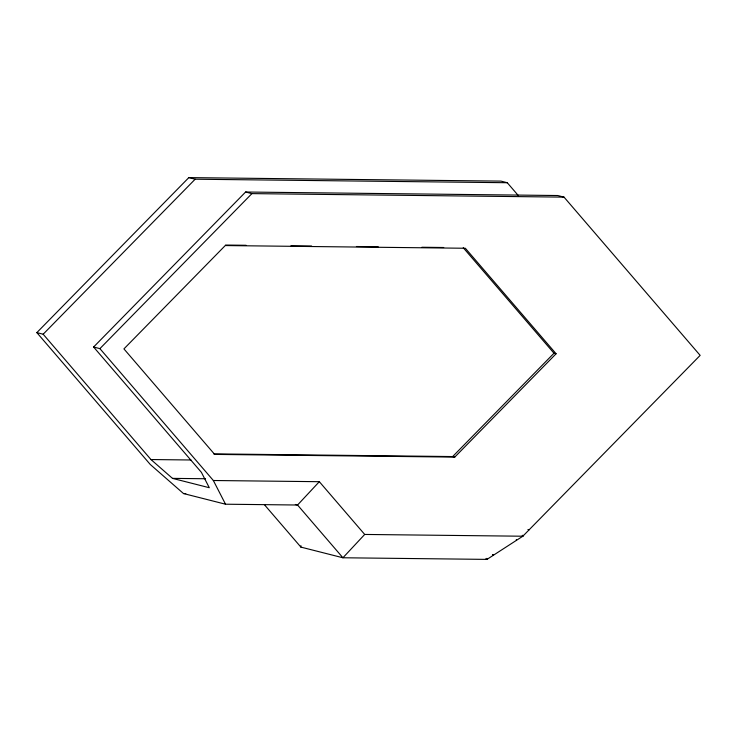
<?xml version="1.0" encoding="UTF-8"?>
<svg xmlns="http://www.w3.org/2000/svg" width="737" height="737" viewBox="0 0 737 737"><rect width="100%" height="100%" fill="white"/><g stroke="black" fill="none" stroke-linecap="round" stroke-linejoin="round"><path stroke-width="1.11" d="M518.489 195.766L507.268 182.721L500.967 181.118L188.838 177.608L36.85 332.617L43.161 334.22L150.956 459.538L172.486 478.377L209.299 487.719L201.404 472.353L93.608 347.026L245.596 192.016L557.725 195.526L564.026 197.129L700.15 355.372L522.828 536.223L486.982 559.392L342.926 557.771L300.889 547.103L300.926 545.702M522.828 535.219L522.828 536.223L364.704 534.445L319.333 481.694L297.555 505.02L225.522 504.209L183.485 493.541L150.284 464.494L36.85 332.617M364.704 534.445L342.926 557.771L297.555 505.02L295.344 504.458M43.161 334.22L195.148 179.211L507.268 182.721M93.608 347.026L99.91 348.629L251.907 193.619L564.026 197.129M213.721 453.881L452.665 456.562L553.994 353.226L556.094 353.76L454.766 457.097L214.67 454.397L123.927 348.896L225.246 245.559L465.342 248.258L556.094 353.76M225.448 245.053L246.121 245.283M290.922 245.79L311.604 246.02M356.404 246.517L378.238 246.766M421.886 247.254L443.711 247.503M150.956 459.538L191.003 459.989M172.486 478.377L205.568 478.746M99.91 348.629L213.352 480.506L319.333 481.694M183.485 493.541L185.77 493.569M188.838 177.608L195.148 179.211M245.596 192.016L251.907 193.619M452.665 456.562L454.766 457.097M527.941 529.507L529.12 529.802M485.517 559.014L486.982 559.392L486.871 558.37M522.192 535.716L522.828 536.223M463.241 247.724L553.994 353.226M264.436 504.725L300.889 547.103M492.777 554.556L493.283 555.32L493.044 554.556M213.352 480.506L225.522 504.209M516.287 539.53L516.526 540.295"/></g></svg>
